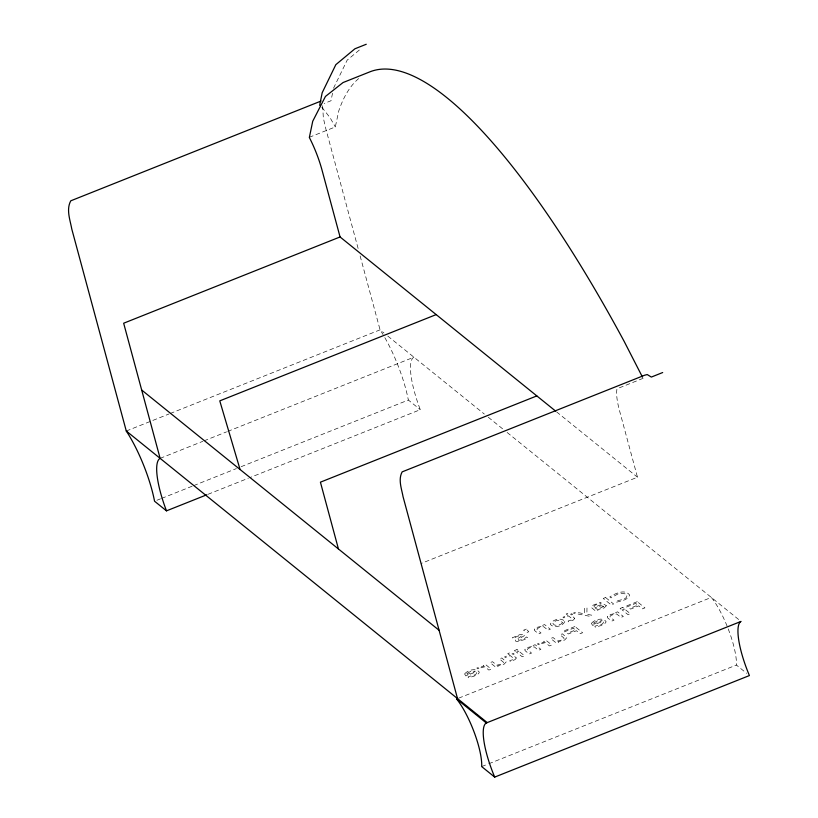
<?xml version="1.0" encoding="UTF-8"?>
<svg xmlns="http://www.w3.org/2000/svg" width="818" height="818" viewBox="0 0 818 818"><rect width="100%" height="100%" fill="white"/><g stroke="black" fill="none" stroke-linecap="round" stroke-linejoin="round"><path stroke-width="0.61" stroke-dasharray="4.09 3.07" d="M322.64 105.737L323.335 117.874L325.584 127.894L358.478 249.797M332.517 93.242L331.014 100.747L324.204 103.457M309.255 137.322L335.308 126.943L338.785 110.849A586.823 150.021 68.3 0 1 359.726 77.71M333.519 88.232L347.169 60.154L361.495 48.242M126.279 431.014L168.968 413.99M170.154 413.519L380.073 329.838L383.939 332.957M160.123 458.356L202.813 441.331M203.999 440.861L226.535 431.873M227.721 431.403L413.918 357.18A54.366 13.896 68.3 0 0 420.288 409.685L249.51 477.763M156.923 500.268L160.481 498.847M161.667 498.377L192.506 486.086M193.692 485.616L236.382 468.591M241.126 466.7L408.346 400.043L420.288 409.685M207.997 494.307L248.324 478.233M643.091 378.335L617.017 388.775A40.184 10.276 68.3 0 0 619.451 410.401L637.478 477.211L421.076 563.479M458.714 698.143L711.333 597.437A43.855 11.207 68.3 0 1 727.785 627.805M481.69 766.589L487.61 764.227M488.796 763.756L736.404 665.054L746.63 673.306M556.567 411.853L637.478 477.211M387.804 336.086L484.307 414.041M488.274 417.241L503.142 429.256M507.109 432.456L741.026 621.424M321.822 107.209L330.155 117.833L335.308 126.943M360.135 255.952L380.073 329.838A61.698 15.777 68.3 0 1 383.049 334.593M384.849 337.66A61.698 15.777 68.3 0 1 408.346 400.043M728.214 628.909A43.855 11.207 68.3 0 1 736.404 665.054M584.43 608.684L584.4 613.848L575.8 612.12L573.326 613.111L589.379 616.22L591.895 615.218L586.884 614.308L586.987 607.662L584.43 608.684M516.281 657.979L515.054 659.645L510.279 661.496C507.692 659.86 514.358 660.668 513.53 658.316L510.248 655.607L505.381 657.539L504.573 656.885L509.43 654.952L507.774 653.613L510.125 652.672L511.782 654.011L513.377 653.377L514.185 654.032L512.6 654.666L516.281 657.979M574.696 618.326L573.459 619.993L568.684 621.844C566.107 620.197 572.774 621.015 571.935 618.664L568.653 615.954L563.796 617.887L562.978 617.232L567.845 615.289L566.189 613.96L568.541 613.019L570.197 614.359L571.792 613.725L572.6 614.379L571.015 615.013L574.696 618.326M506.199 661.885L504.092 664.175L497.6 665.842L498.234 666.353L495.882 667.294L490.125 662.641L492.477 661.701L496.782 665.177L501.495 664.134L503.315 663.122L503.397 662.212L499.471 658.919L501.823 657.979L506.199 661.885M566.762 637.733L564.655 640.024L558.162 641.69L558.806 642.212L556.455 643.153L550.698 638.5L553.05 637.559L557.344 641.036L562.068 639.993L563.878 638.981L563.97 638.071L560.033 634.768L562.395 633.838L566.762 637.733M564.829 621.486C563.009 626.199 553.551 628.766 550.269 624.257C552.099 619.533 561.547 616.987 564.829 621.486M466.935 673.439L467.354 674.421L475.381 671.22L471.311 671.057L466.935 673.439M593.735 622.897L594.154 623.868L602.171 620.678L598.101 620.504L593.735 622.897M464.593 673.909L465.81 675.934L476.117 671.823L476.659 672.723C476.465 676.517 465.718 675.648 468.509 677.785L474.031 676.169L477.957 674.073A6.626 2.648 -15.1 0 0 479.215 672.028C475.953 667.519 467.661 670.228 464.593 673.909M591.383 623.357L592.61 625.381L602.917 621.271L603.449 622.181C603.265 625.975 592.508 625.105 595.31 627.232L600.831 625.617L604.758 623.531A6.626 2.648 -15.1 0 0 606.015 621.486C602.754 616.966 594.461 619.676 591.383 623.357M626.874 595.77C627.324 600.657 612.805 600.126 616.404 602.212C620.995 600.903 627.927 600.197 629.676 595.085C625.116 588.684 615.146 593.469 609.819 596.895L611.026 597.876L617.897 593.97A6.217 2.495 -15.1 0 1 621.844 593.265L625.167 593.888L626.874 595.77M606.342 605.76L604.124 607.927L597.457 609.696L598.07 610.187L595.719 611.128L591.404 607.518L591.465 606.578L593.439 605.044L600.739 602.334C603.643 604.655 593.019 603.653 594.113 606.997C597.549 606.772 603.357 602.232 606.342 605.76M524.266 635.249L524.123 635.831C519.594 638.306 513.919 642.324 523.469 639.052A10.532 4.213 -15.1 0 0 526.577 636.956L527.794 637.784L524.706 639.553L517.457 641.557L515.544 641.087L515.422 639.911L520.872 636.66L521.403 635.606L517.528 636.169L513.326 638.633L512.293 637.795L520.248 634.471L522.906 634.349L524.266 635.249M562.314 622.58L562.16 623.019A3.793 1.524 -15.1 0 1 560.616 624.267L558.827 624.983A3.814 1.524 -15.1 0 1 556.24 625.381L554.103 624.87L552.774 623.142C554.471 620.269 560.882 618.817 562.314 622.58M525.003 649.226L525.003 650.576L529.164 654.022L531.526 653.091L527.61 649.789L527.671 648.879L529.481 647.876L534.215 646.823L538.51 650.3L540.872 649.359L535.105 644.707L532.753 645.647L533.397 646.169L527.896 647.396L525.003 649.226M534.461 629.083L534.461 630.433L538.622 633.889L540.984 632.948L537.068 629.655L537.129 628.745L538.939 627.733L543.673 626.69L547.968 630.167L550.33 629.226L544.563 624.574L542.211 625.514L542.855 626.026L537.354 627.253L534.461 629.083M607.467 616.353L607.467 617.702L611.629 621.148L613.991 620.208L610.075 616.915L610.136 616.005L611.946 615.003L616.68 613.95L620.974 617.426L623.336 616.486L617.57 611.833L615.218 612.774L615.862 613.295L610.361 614.522L607.467 616.353M603.694 606.373L599.032 608.674L596.649 609.052L595.044 607.754L601.189 605.76L603.694 606.373M478.888 668.306L477.814 668.827L476.822 668.02L483.99 666.118L483.131 665.433L485.493 664.492L491.25 669.144L488.888 670.085L484.808 666.782L478.888 668.306M539.451 644.165L538.387 644.676L537.385 643.878L544.553 641.977L543.704 641.281L546.056 640.351L551.813 644.993L549.461 645.934L545.371 642.631L539.451 644.165M526.332 629.114L523.551 630.218L527.078 632.416L528.776 631.741L526.332 629.114M605.596 597.518L603.234 598.459L611.261 604.931L613.612 603.991L605.596 597.518M517.027 649.543L514.379 650.596L515.381 651.414L518.039 650.351L517.027 649.543M574.931 626.527L563.019 631.271L563.929 632.007L573.357 628.244L575.524 629.993L567.416 633.224L568.326 633.96L576.434 630.729L580.126 633.715L582.61 632.723L574.931 626.527M622.774 607.385L620.116 608.449L621.118 609.257L623.776 608.203L622.774 607.385M637.253 601.68L625.341 606.424L626.251 607.16L635.678 603.398L637.846 605.146L629.737 608.377L630.647 609.113L638.756 605.882L642.447 608.868L644.932 607.876L637.253 601.68M518.847 651.189L516.495 652.13L522.252 656.782L524.604 655.842L518.847 651.189M624.594 609.042L622.232 609.983L627.989 614.625L630.351 613.694L624.594 609.042"/><path stroke-width="1.23" d="M366.26 44.264L354.92 48.783L335.83 64.673L322.18 92.751L319.674 105.266L320.237 105.573M321.024 101.064L70.777 200.819C66.013 209.541 70.164 220.011 71.79 229.071L126.279 431.014A61.698 15.777 68.3 0 1 154.551 501.209L166.483 510.851L206.811 494.778M555.575 411.055L340.063 236.954L123.661 323.222L160.123 458.356A54.366 13.896 68.3 0 0 166.483 510.851M436.178 314.603L219.776 400.871L240.073 469.512M536.823 395.912L320.421 482.18L338.447 548.98M662.682 372.538L651.343 377.067L647.242 374.562L644.615 375.227L402.159 471.874C397.977 479.532 401.618 488.714 403.049 496.669L457.528 698.613L456.618 698.981A43.855 11.207 68.3 0 1 481.69 766.589L494.696 777.1L749.411 675.556A49.581 12.679 68.3 0 1 741.026 621.424L486.311 722.969L456.618 698.981M141.688 390.033L439.102 630.289M126.279 431.014L487.231 722.601M642.519 377.21L624.165 341.392A586.823 150.021 68.3 0 0 369.102 72.158L343.049 82.546L325.462 96.422L312.732 121.238L309.347 137.496A45.798 11.708 68.3 0 1 322.036 170.144L340.063 236.954M494.696 777.1A49.581 12.679 68.3 0 1 486.311 722.969"/></g></svg>
